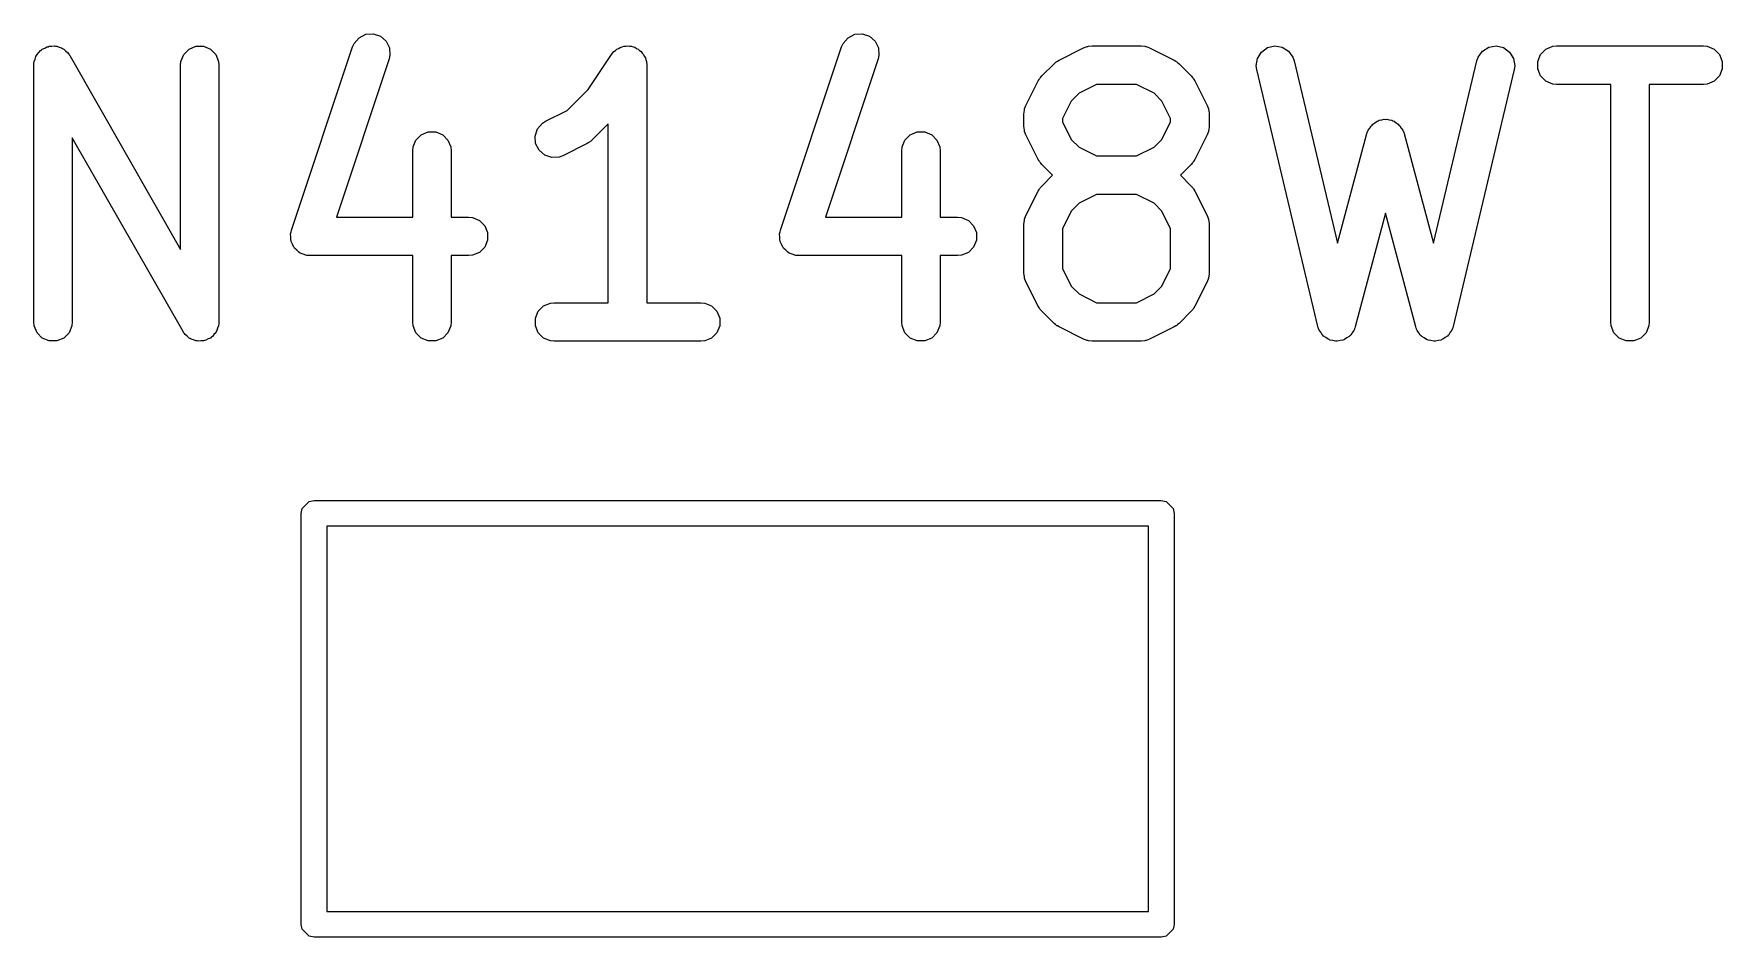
# Model space of a CAD drawing. Header units: millimetres. Extents: x 73 to 176, y -160 to -92.
# Drawn here: x 155.84 to 162.42, y -146.55 to -143.03 of the extents above; entities that cross this region are included whole.
import ezdxf

# ---------------------------------------------------------------- set-up
doc = ezdxf.new("R2010")
doc.units = ezdxf.units.MM
doc.layers.add('F.Fab', color=9, linetype='CONTINUOUS', true_color=0xafafaf)

msp = doc.modelspace()

# ---------------------------------------------------------------- linework, layer by layer
at = {"layer": 'F.Fab', "linetype": 'CONTINUOUS'}
for p, q in [((157.086271, -143.070058), (157.105445, -143.047951)), ((157.105445, -143.047951), (157.131618, -143.034864)), ((157.131618, -143.034864), (157.160808, -143.032789)), ((157.160808, -143.032789), (157.18857, -143.042043)), ((157.18857, -143.042043), (157.210678, -143.061217)), ((158.991033, -143.070058), (159.010207, -143.047951)), ((159.010207, -143.047951), (159.03638, -143.034864)), ((159.03638, -143.034864), (159.06557, -143.032789)), ((159.06557, -143.032789), (159.093332, -143.042043)), ((159.093332, -143.042043), (159.11544, -143.061217)), ((155.846216, -143.121348), (155.849143, -143.117567)), ((155.849143, -143.117567), (155.850973, -143.113151)), ((155.850973, -143.113151), (155.858023, -143.1061)), ((155.858023, -143.1061), (155.864133, -143.098211)), ((155.864133, -143.098211), (155.868286, -143.095837)), ((155.868286, -143.095837), (155.871665, -143.092459)), ((155.871665, -143.092459), (155.880877, -143.088642)), ((155.880877, -143.088642), (155.889542, -143.083692)), ((155.889542, -143.083692), (155.894285, -143.083089)), ((155.894285, -143.083089), (155.898701, -143.08126)), ((155.898701, -143.08126), (155.908675, -143.08126)), ((155.908675, -143.08126), (155.918572, -143.080002)), ((155.918572, -143.080002), (155.923184, -143.08126)), ((155.923184, -143.08126), (155.927965, -143.08126)), ((155.927965, -143.08126), (155.93718, -143.085077)), ((155.93718, -143.085077), (155.946804, -143.087702)), ((155.946804, -143.087702), (155.950584, -143.090629)), ((155.950584, -143.090629), (155.955001, -143.092459)), ((155.955001, -143.092459), (155.962051, -143.099509)), ((155.962051, -143.099509), (155.969941, -143.105619)), ((155.969941, -143.105619), (155.974293, -143.111751)), ((155.974293, -143.111751), (155.975693, -143.113151)), ((155.975693, -143.113151), (155.976262, -143.114525)), ((155.976262, -143.114525), (155.978451, -143.117609)), ((155.978451, -143.117609), (156.409761, -143.872402)), ((156.411202, -143.140187), (156.422401, -143.113151)), ((156.422401, -143.113151), (156.443093, -143.092459)), ((156.443093, -143.092459), (156.470129, -143.08126)), ((156.470129, -143.08126), (156.499393, -143.08126)), ((156.499393, -143.08126), (156.526429, -143.092459)), ((156.526429, -143.092459), (156.547121, -143.113151)), ((156.547121, -143.113151), (156.55832, -143.140187)), ((156.842182, -143.797768), (157.080277, -143.083483)), ((157.080277, -143.083483), (157.086271, -143.070058)), ((157.210678, -143.061217), (157.223764, -143.087391)), ((157.225839, -143.116581), (157.222579, -143.130918)), ((157.223764, -143.087391), (157.225839, -143.116581)), ((157.997904, -143.249896), (158.089024, -143.113216)), ((158.089024, -143.113216), (158.089058, -143.113173)), ((158.089058, -143.113173), (158.089068, -143.113151)), ((158.089068, -143.113151), (158.089119, -143.113099)), ((158.089119, -143.113099), (158.09834, -143.101841)), ((158.09834, -143.101841), (158.104509, -143.097709)), ((158.104509, -143.097709), (158.10976, -143.092459)), ((158.10976, -143.092459), (158.116549, -143.089646)), ((158.116549, -143.089646), (158.122655, -143.085558)), ((158.122655, -143.085558), (158.129935, -143.084101)), ((158.129935, -143.084101), (158.136796, -143.08126)), ((158.136796, -143.08126), (158.144144, -143.08126)), ((158.144144, -143.08126), (158.151349, -143.079819)), ((158.151349, -143.079819), (158.158633, -143.08126)), ((158.158633, -143.08126), (158.16606, -143.08126)), ((158.16606, -143.08126), (158.172848, -143.084072)), ((158.172848, -143.084072), (158.180057, -143.085498)), ((158.180057, -143.085498), (158.186236, -143.089617)), ((158.186236, -143.089617), (158.193096, -143.092459)), ((158.193096, -143.092459), (158.198289, -143.097652)), ((158.198289, -143.097652), (158.204406, -143.10173)), ((158.204406, -143.10173), (158.208539, -143.107902)), ((158.208539, -143.107902), (158.213788, -143.113151)), ((158.213788, -143.113151), (158.216599, -143.119938)), ((158.746944, -143.797768), (158.985039, -143.083483)), ((158.985039, -143.083483), (158.991033, -143.070058)), ((159.11544, -143.061217), (159.128526, -143.087391)), ((159.130601, -143.116581), (159.127341, -143.130918)), ((159.128526, -143.087391), (159.130601, -143.116581)), ((159.832173, -143.135356), (159.927411, -143.087737)), ((159.927411, -143.087737), (159.941142, -143.082482)), ((159.941142, -143.082482), (159.943831, -143.08229)), ((159.943831, -143.08229), (159.94632, -143.08126)), ((159.94632, -143.08126), (159.960952, -143.079819)), ((159.960952, -143.079819), (160.151428, -143.079819)), ((160.151428, -143.079819), (160.16606, -143.08126)), ((160.16606, -143.08126), (160.168549, -143.082291)), ((160.168549, -143.082291), (160.171237, -143.082482)), ((160.171237, -143.082482), (160.184969, -143.087737)), ((160.184969, -143.087737), (160.280207, -143.135356)), ((160.604923, -143.128728), (160.620259, -143.103806)), ((160.620259, -143.103806), (160.643966, -143.086649)), ((160.643966, -143.086649), (160.672434, -143.079871)), ((160.672434, -143.079871), (160.701329, -143.084504)), ((160.701329, -143.084504), (160.726251, -143.09984)), ((160.726251, -143.09984), (160.743408, -143.123547)), ((161.464211, -143.123547), (161.481368, -143.09984)), ((161.481368, -143.09984), (161.50629, -143.084504)), ((161.50629, -143.084504), (161.535185, -143.079871)), ((161.535185, -143.079871), (161.563653, -143.08665)), ((161.563653, -143.08665), (161.58736, -143.103806)), ((161.58736, -143.103806), (161.602696, -143.128728)), ((161.696917, -143.140187), (161.708116, -143.113151)), ((161.708116, -143.113151), (161.728808, -143.092459)), ((161.728808, -143.092459), (161.755844, -143.08126)), ((161.755844, -143.08126), (161.770476, -143.079819)), ((161.770476, -143.079819), (162.341904, -143.079819)), ((162.341904, -143.079819), (162.356536, -143.08126)), ((162.356536, -143.08126), (162.383572, -143.092459)), ((162.383572, -143.092459), (162.404264, -143.113151)), ((162.404264, -143.113151), (162.415463, -143.140187)), ((155.838333, -143.154819), (155.838703, -143.151055)), ((155.838333, -144.154819), (155.838333, -143.154819)), ((155.838516, -143.14958), (155.839037, -143.147669)), ((155.838703, -143.151055), (155.838516, -143.14958)), ((155.839037, -143.147669), (155.839774, -143.140187)), ((155.839774, -143.140187), (155.843591, -143.130971)), ((155.843591, -143.130971), (155.846216, -143.121348)), ((156.409761, -143.154819), (156.411202, -143.140187)), ((156.409761, -143.872402), (156.409761, -143.154819)), ((156.55832, -143.140187), (156.559761, -143.154819)), ((156.559761, -143.154819), (156.559761, -144.154819)), ((157.222579, -143.130918), (157.01739, -143.746485)), ((158.216599, -143.119938), (158.220689, -143.126045)), ((158.220689, -143.126045), (158.222145, -143.133326)), ((158.222145, -143.133326), (158.224987, -143.140187)), ((158.224987, -143.140187), (158.226412, -143.154663)), ((158.226412, -143.154663), (158.226428, -143.15474)), ((158.226428, -143.15474), (158.226422, -143.154766)), ((158.226422, -143.154766), (158.226428, -143.154819)), ((158.226428, -143.154819), (158.226428, -144.079819)), ((159.127341, -143.130918), (158.922152, -143.746485)), ((159.765062, -143.197024), (159.812681, -143.149405)), ((159.812681, -143.149405), (159.81843, -143.144686)), ((159.81843, -143.144686), (159.81973, -143.143188)), ((159.81973, -143.143188), (159.821989, -143.141766)), ((159.821989, -143.141766), (159.824046, -143.140078)), ((159.824046, -143.140078), (159.825873, -143.13932)), ((159.825873, -143.13932), (159.832173, -143.135356)), ((160.280207, -143.135356), (160.286506, -143.13932)), ((160.286506, -143.13932), (160.288334, -143.140078)), ((160.288334, -143.140078), (160.29039, -143.141766)), ((160.29039, -143.141766), (160.29265, -143.143188)), ((160.29265, -143.143188), (160.293949, -143.144686)), ((160.293949, -143.144686), (160.299699, -143.149405)), ((160.299699, -143.149405), (160.347318, -143.197024)), ((160.60029, -143.157623), (160.604923, -143.128728)), ((160.602278, -143.172191), (160.60029, -143.157623)), ((160.840373, -144.172191), (160.602278, -143.172191)), ((160.743408, -143.123547), (160.748198, -143.137447)), ((160.748198, -143.137447), (160.917449, -143.848303)), ((161.290168, -143.848303), (161.459421, -143.137448)), ((161.605341, -143.172191), (161.367245, -144.172191)), ((161.459421, -143.137448), (161.464211, -143.123547)), ((161.602696, -143.128728), (161.607329, -143.157623)), ((161.607329, -143.157623), (161.605341, -143.172191)), ((161.696917, -143.169451), (161.696917, -143.140187)), ((161.708116, -143.196487), (161.696917, -143.169451)), ((162.415463, -143.169451), (162.404264, -143.196487)), ((162.415463, -143.140187), (162.415463, -143.169451)), ((159.703394, -143.311754), (159.751013, -143.216516)), ((159.751013, -143.216516), (159.754977, -143.210216)), ((159.754977, -143.210216), (159.755735, -143.208389)), ((159.755735, -143.208389), (159.757423, -143.206332)), ((159.757423, -143.206332), (159.758845, -143.204073)), ((159.758845, -143.204073), (159.760343, -143.202773)), ((159.760343, -143.202773), (159.765062, -143.197024)), ((159.978657, -143.229819), (159.910141, -143.264077)), ((160.133723, -143.229819), (159.978657, -143.229819)), ((160.202239, -143.264077), (160.133723, -143.229819)), ((160.347318, -143.197024), (160.352036, -143.202773)), ((160.352036, -143.202773), (160.353535, -143.204073)), ((160.353535, -143.204073), (160.354956, -143.206332)), ((160.354956, -143.206332), (160.356645, -143.208389)), ((160.356645, -143.208389), (160.357402, -143.210216)), ((160.357402, -143.210216), (160.361367, -143.216516)), ((160.361367, -143.216516), (160.408986, -143.311754)), ((161.728808, -143.217179), (161.708116, -143.196487)), ((161.755844, -143.228378), (161.728808, -143.217179)), ((161.770476, -143.229819), (161.755844, -143.228378)), ((161.98119, -143.229819), (161.770476, -143.229819)), ((161.98119, -144.154819), (161.98119, -143.229819)), ((162.341904, -143.229819), (162.13119, -143.229819)), ((162.13119, -143.229819), (162.13119, -144.154819)), ((162.356536, -143.228378), (162.341904, -143.229819)), ((162.383572, -143.217179), (162.356536, -143.228378)), ((162.404264, -143.196487), (162.383572, -143.217179)), ((157.916525, -143.331275), (157.997904, -143.249896)), ((159.698139, -143.325486), (159.703394, -143.311754)), ((159.879734, -143.294484), (159.845476, -143.363)), ((159.910141, -143.264077), (159.879734, -143.294484)), ((160.232646, -143.294484), (160.202239, -143.264077)), ((160.266904, -143.363), (160.232646, -143.294484)), ((160.408986, -143.311754), (160.414241, -143.325485)), ((157.800557, -143.403391), (157.81973, -143.381283)), ((157.81973, -143.381283), (157.832173, -143.373451)), ((157.832173, -143.373451), (157.916525, -143.331275)), ((159.695476, -143.345295), (159.696917, -143.330663)), ((159.695476, -143.392914), (159.695476, -143.345295)), ((159.696917, -143.330663), (159.697948, -143.328173)), ((159.697948, -143.328173), (159.698139, -143.325486)), ((159.845476, -143.363), (159.845476, -143.375209)), ((159.845476, -143.375209), (159.879734, -143.443725)), ((160.232646, -143.443725), (160.266904, -143.375209)), ((160.266904, -143.375209), (160.266904, -143.363)), ((160.414241, -143.325485), (160.414432, -143.328174)), ((160.414432, -143.328174), (160.415463, -143.330663)), ((160.415463, -143.330663), (160.416904, -143.345295)), ((160.416904, -143.345295), (160.416904, -143.392914)), ((161.054291, -143.384204), (161.062858, -143.379243)), ((161.062858, -143.379243), (161.070718, -143.373228)), ((161.070718, -143.373228), (161.07541, -143.371976)), ((161.07541, -143.371976), (161.079616, -143.369542)), ((161.079616, -143.369542), (161.089433, -143.368237)), ((161.089433, -143.368237), (161.098994, -143.365688)), ((161.098994, -143.365688), (161.103806, -143.366327)), ((161.103806, -143.366327), (161.108625, -143.365687)), ((161.108625, -143.365687), (161.118195, -143.368239)), ((161.118195, -143.368239), (161.128002, -143.369542)), ((161.128002, -143.369542), (161.132203, -143.371974)), ((161.132203, -143.371974), (161.1369, -143.373227)), ((161.1369, -143.373227), (161.144762, -143.379245)), ((161.144762, -143.379245), (161.153327, -143.384204)), ((156.419643, -144.19203), (155.988333, -143.437235)), ((155.988333, -143.437235), (155.988333, -144.154819)), ((157.315964, -143.47352), (157.327163, -143.446484)), ((157.327163, -143.446484), (157.347855, -143.425792)), ((157.347855, -143.425792), (157.374891, -143.414593)), ((157.374891, -143.414593), (157.404155, -143.414593)), ((157.404155, -143.414593), (157.431191, -143.425792)), ((157.431191, -143.425792), (157.451883, -143.446484)), ((157.451883, -143.446484), (157.463082, -143.47352)), ((157.791303, -143.431152), (157.800557, -143.403391)), ((157.793377, -143.460342), (157.791303, -143.431152)), ((158.013985, -143.445947), (158.008235, -143.450665)), ((158.076428, -143.383504), (158.013985, -143.445947)), ((158.076428, -144.079819), (158.076428, -143.383504)), ((159.220726, -143.47352), (159.231925, -143.446484)), ((159.231925, -143.446484), (159.252617, -143.425792)), ((159.252617, -143.425792), (159.279653, -143.414593)), ((159.279653, -143.414593), (159.308917, -143.414593)), ((159.308917, -143.414593), (159.335953, -143.425792)), ((159.335953, -143.425792), (159.356645, -143.446484)), ((159.356645, -143.446484), (159.367844, -143.47352)), ((159.696917, -143.407546), (159.695476, -143.392914)), ((159.697948, -143.410035), (159.696917, -143.407546)), ((159.698139, -143.412723), (159.697948, -143.410035)), ((159.703394, -143.426455), (159.698139, -143.412723)), ((159.751013, -143.521693), (159.703394, -143.426455)), ((159.879734, -143.443725), (159.910141, -143.474132)), ((160.202239, -143.474132), (160.232646, -143.443725)), ((160.408986, -143.426455), (160.361367, -143.521693)), ((160.414241, -143.412724), (160.408986, -143.426455)), ((160.414432, -143.410034), (160.414241, -143.412724)), ((160.415463, -143.407546), (160.414432, -143.410034)), ((160.416904, -143.392914), (160.415463, -143.407546)), ((160.917449, -143.848303), (161.031341, -143.421208)), ((161.031341, -143.421208), (161.032626, -143.417779)), ((161.032626, -143.417779), (161.032818, -143.41634)), ((161.032818, -143.41634), (161.033807, -143.41463)), ((161.033807, -143.41463), (161.036504, -143.407441)), ((161.036504, -143.407441), (161.042521, -143.39958)), ((161.042521, -143.39958), (161.04748, -143.391015)), ((161.04748, -143.391015), (161.051337, -143.388062)), ((161.051337, -143.388062), (161.054291, -143.384204)), ((161.153327, -143.384204), (161.156279, -143.388061)), ((161.156279, -143.388061), (161.160138, -143.391015)), ((161.160138, -143.391015), (161.165099, -143.399583)), ((161.165099, -143.399583), (161.171114, -143.407442)), ((161.171114, -143.407442), (161.173808, -143.414626)), ((161.173808, -143.414626), (161.1748, -143.416339)), ((161.1748, -143.416339), (161.174991, -143.41778)), ((161.174991, -143.41778), (161.176277, -143.421208)), ((161.176277, -143.421208), (161.290168, -143.848303)), ((157.314523, -143.488152), (157.315964, -143.47352)), ((157.314523, -143.746485), (157.314523, -143.488152)), ((157.463082, -143.47352), (157.464523, -143.488152)), ((157.464523, -143.488152), (157.464523, -143.746485)), ((157.806464, -143.486517), (157.793377, -143.460342)), ((157.828572, -143.50569), (157.806464, -143.486517)), ((157.856333, -143.514944), (157.828572, -143.50569)), ((157.885523, -143.51287), (157.856333, -143.514944)), ((157.899255, -143.507615), (157.885523, -143.51287)), ((157.994493, -143.459996), (157.899255, -143.507615)), ((158.000792, -143.456031), (157.994493, -143.459996)), ((158.00262, -143.455274), (158.000792, -143.456031)), ((158.004676, -143.453585), (158.00262, -143.455274)), ((158.006936, -143.452164), (158.004676, -143.453585)), ((158.008235, -143.450665), (158.006936, -143.452164)), ((159.219285, -143.488152), (159.220726, -143.47352)), ((159.219285, -143.746485), (159.219285, -143.488152)), ((159.367844, -143.47352), (159.369285, -143.488152)), ((159.369285, -143.488152), (159.369285, -143.746485)), ((159.910141, -143.474132), (159.978657, -143.50839)), ((159.978657, -143.50839), (160.133723, -143.50839)), ((160.133723, -143.50839), (160.202239, -143.474132)), ((159.754977, -143.527992), (159.751013, -143.521693)), ((159.755735, -143.52982), (159.754977, -143.527992)), ((159.757423, -143.531876), (159.755735, -143.52982)), ((159.758845, -143.534136), (159.757423, -143.531876)), ((159.760343, -143.535435), (159.758845, -143.534136)), ((159.765062, -143.541185), (159.760343, -143.535435)), ((159.807267, -143.58339), (159.765062, -143.541185)), ((160.347318, -143.541185), (160.305113, -143.58339)), ((160.352036, -143.535435), (160.347318, -143.541185)), ((160.353535, -143.534136), (160.352036, -143.535435)), ((160.354956, -143.531876), (160.353535, -143.534136)), ((160.356645, -143.52982), (160.354956, -143.531876)), ((160.357402, -143.527992), (160.356645, -143.52982)), ((160.361367, -143.521693), (160.357402, -143.527992)), ((159.751013, -143.645087), (159.754977, -143.638787)), ((159.754977, -143.638787), (159.755735, -143.63696)), ((159.755735, -143.63696), (159.757423, -143.634903)), ((159.757423, -143.634903), (159.758845, -143.632644)), ((159.758845, -143.632644), (159.760343, -143.631344)), ((159.760343, -143.631344), (159.765062, -143.625595)), ((159.765062, -143.625595), (159.807267, -143.58339)), ((160.305113, -143.58339), (160.347318, -143.625595)), ((160.347318, -143.625595), (160.352036, -143.631344)), ((160.352036, -143.631344), (160.353535, -143.632644)), ((160.353535, -143.632644), (160.354956, -143.634903)), ((160.354956, -143.634903), (160.356645, -143.63696)), ((160.356645, -143.63696), (160.357402, -143.638787)), ((160.357402, -143.638787), (160.361367, -143.645087)), ((159.703394, -143.740325), (159.751013, -143.645087)), ((159.910141, -143.692648), (159.879734, -143.723055)), ((159.978657, -143.65839), (159.910141, -143.692648)), ((160.133723, -143.65839), (159.978657, -143.65839)), ((160.202239, -143.692648), (160.133723, -143.65839)), ((160.232646, -143.723055), (160.202239, -143.692648)), ((160.361367, -143.645087), (160.408986, -143.740325)), ((157.01739, -143.746485), (157.314523, -143.746485)), ((157.464523, -143.746485), (157.53238, -143.746485)), ((157.53238, -143.746485), (157.547012, -143.747926)), ((157.547012, -143.747926), (157.574048, -143.759125)), ((157.574048, -143.759125), (157.59474, -143.779817)), ((158.922152, -143.746485), (159.219285, -143.746485)), ((159.369285, -143.746485), (159.437142, -143.746485)), ((159.437142, -143.746485), (159.451774, -143.747926)), ((159.451774, -143.747926), (159.47881, -143.759125)), ((159.47881, -143.759125), (159.499502, -143.779817)), ((159.695476, -143.773866), (159.696917, -143.759234)), ((159.695476, -143.964342), (159.695476, -143.773866)), ((159.696917, -143.759234), (159.697948, -143.756744)), ((159.697948, -143.756744), (159.698139, -143.754057)), ((159.698139, -143.754057), (159.703394, -143.740325)), ((159.879734, -143.723055), (159.845476, -143.791571)), ((160.266904, -143.791571), (160.232646, -143.723055)), ((160.408986, -143.740325), (160.414241, -143.754056)), ((160.414241, -143.754056), (160.414432, -143.756745)), ((160.414432, -143.756745), (160.415463, -143.759234)), ((160.415463, -143.759234), (160.416904, -143.773866)), ((160.416904, -143.773866), (160.416904, -143.964342)), ((161.103808, -143.731613), (160.985801, -144.174144)), ((161.221817, -144.174144), (161.103808, -143.731613)), ((156.838922, -143.812105), (156.839774, -143.808358)), ((156.839774, -143.82409), (156.838922, -143.812105)), ((156.839774, -143.806853), (156.840532, -143.805021)), ((156.839774, -143.808358), (156.839774, -143.806853)), ((156.839774, -143.836117), (156.839774, -143.82409)), ((156.840806, -143.838608), (156.839774, -143.836117)), ((156.840532, -143.805021), (156.842182, -143.797768)), ((156.840997, -143.841295), (156.840806, -143.838608)), ((156.846371, -143.852044), (156.840997, -143.841295)), ((157.59474, -143.779817), (157.605939, -143.806853)), ((157.605939, -143.836117), (157.59474, -143.863153)), ((157.605939, -143.806853), (157.605939, -143.836117)), ((158.743684, -143.812105), (158.744536, -143.808358)), ((158.744536, -143.82409), (158.743684, -143.812105)), ((158.744536, -143.806853), (158.745294, -143.805021)), ((158.744536, -143.808358), (158.744536, -143.806853)), ((158.744536, -143.836117), (158.744536, -143.82409)), ((158.745568, -143.838608), (158.744536, -143.836117)), ((158.745294, -143.805021), (158.746944, -143.797768)), ((158.745759, -143.841295), (158.745568, -143.838608)), ((158.751133, -143.852044), (158.745759, -143.841295)), ((159.499502, -143.779817), (159.510701, -143.806853)), ((159.510701, -143.836117), (159.499502, -143.863153)), ((159.510701, -143.806853), (159.510701, -143.836117)), ((159.845476, -143.791571), (159.845476, -143.946637)), ((160.266904, -143.946637), (160.266904, -143.791571)), ((156.850973, -143.863153), (156.846371, -143.852044)), ((156.852878, -143.865058), (156.850973, -143.863153)), ((156.854083, -143.867468), (156.852878, -143.865058)), ((156.863165, -143.875345), (156.854083, -143.867468)), ((156.871665, -143.883845), (156.863165, -143.875345)), ((156.874153, -143.884875), (156.871665, -143.883845)), ((156.87619, -143.886642), (156.874153, -143.884875)), ((156.887593, -143.890443), (156.87619, -143.886642)), ((156.898701, -143.895044), (156.887593, -143.890443)), ((156.902527, -143.89542), (156.898701, -143.895044)), ((156.903953, -143.895896), (156.902527, -143.89542)), ((156.905927, -143.895755), (156.903953, -143.895896)), ((156.913333, -143.896485), (156.905927, -143.895755)), ((157.314523, -143.896485), (156.913333, -143.896485)), ((157.314523, -144.154819), (157.314523, -143.896485)), ((157.53238, -143.896485), (157.464523, -143.896485)), ((157.464523, -143.896485), (157.464523, -144.154819)), ((157.547012, -143.895044), (157.53238, -143.896485)), ((157.574048, -143.883845), (157.547012, -143.895044)), ((157.59474, -143.863153), (157.574048, -143.883845)), ((158.755735, -143.863153), (158.751133, -143.852044)), ((158.75764, -143.865058), (158.755735, -143.863153)), ((158.758845, -143.867468), (158.75764, -143.865058)), ((158.767927, -143.875345), (158.758845, -143.867468)), ((158.776427, -143.883845), (158.767927, -143.875345)), ((158.778915, -143.884875), (158.776427, -143.883845)), ((158.780952, -143.886642), (158.778915, -143.884875)), ((158.792355, -143.890443), (158.780952, -143.886642)), ((158.803463, -143.895044), (158.792355, -143.890443)), ((158.807289, -143.89542), (158.803463, -143.895044)), ((158.808715, -143.895896), (158.807289, -143.89542)), ((158.810689, -143.895755), (158.808715, -143.895896)), ((158.818095, -143.896485), (158.810689, -143.895755)), ((159.219285, -143.896485), (158.818095, -143.896485)), ((159.219285, -144.154819), (159.219285, -143.896485)), ((159.437142, -143.896485), (159.369285, -143.896485)), ((159.369285, -143.896485), (159.369285, -144.154819)), ((159.451774, -143.895044), (159.437142, -143.896485)), ((159.47881, -143.883845), (159.451774, -143.895044)), ((159.499502, -143.863153), (159.47881, -143.883845)), ((159.696917, -143.978974), (159.695476, -143.964342)), ((159.845476, -143.946637), (159.879734, -144.015153)), ((160.232645, -144.015153), (160.266904, -143.946637)), ((160.416904, -143.964342), (160.415463, -143.978974)), ((159.697948, -143.981463), (159.696917, -143.978974)), ((159.698139, -143.984151), (159.697948, -143.981463)), ((159.703394, -143.997883), (159.698139, -143.984151)), ((159.751013, -144.093121), (159.703394, -143.997883)), ((159.879734, -144.015153), (159.910141, -144.045561)), ((160.202238, -144.045561), (160.232645, -144.015153)), ((160.408986, -143.997883), (160.361367, -144.093121)), ((160.414241, -143.984152), (160.408986, -143.997883)), ((160.414432, -143.981462), (160.414241, -143.984152)), ((160.415463, -143.978974), (160.414432, -143.981462)), ((157.803354, -144.113151), (157.824046, -144.092459)), ((157.824046, -144.092459), (157.851082, -144.08126)), ((157.851082, -144.08126), (157.865714, -144.079819)), ((157.865714, -144.079819), (158.076428, -144.079819)), ((158.226428, -144.079819), (158.437142, -144.079819)), ((158.437142, -144.079819), (158.451774, -144.08126)), ((158.451774, -144.08126), (158.47881, -144.092459)), ((158.47881, -144.092459), (158.499502, -144.113151)), ((159.754976, -144.099417), (159.751013, -144.093121)), ((159.755734, -144.101247), (159.754976, -144.099417)), ((159.757423, -144.103305), (159.755734, -144.101247)), ((159.758845, -144.105564), (159.757423, -144.103305)), ((159.910141, -144.045561), (159.978657, -144.079819)), ((159.978657, -144.079819), (160.133723, -144.079819)), ((160.133723, -144.079819), (160.202238, -144.045561)), ((160.354956, -144.103305), (160.353535, -144.105564)), ((160.356646, -144.101247), (160.354956, -144.103305)), ((160.357403, -144.099417), (160.356646, -144.101247)), ((160.361367, -144.093121), (160.357403, -144.099417)), ((155.839774, -144.169451), (155.838333, -144.154819)), ((155.850973, -144.196487), (155.839774, -144.169451)), ((155.986892, -144.169451), (155.975693, -144.196487)), ((155.988333, -144.154819), (155.986892, -144.169451)), ((156.55832, -144.169451), (156.554502, -144.178666)), ((156.559056, -144.161968), (156.55832, -144.169451)), ((156.559578, -144.160058), (156.559056, -144.161968)), ((156.559761, -144.154819), (156.55939, -144.158582)), ((156.55939, -144.158582), (156.559578, -144.160058)), ((157.315964, -144.169451), (157.314523, -144.154819)), ((157.327163, -144.196487), (157.315964, -144.169451)), ((157.463082, -144.169451), (157.451883, -144.196487)), ((157.464523, -144.154819), (157.463082, -144.169451)), ((157.792155, -144.140187), (157.803354, -144.113151)), ((157.792155, -144.169451), (157.792155, -144.140187)), ((157.803354, -144.196487), (157.792155, -144.169451)), ((158.499502, -144.113151), (158.510701, -144.140187)), ((158.510701, -144.169451), (158.499502, -144.196487)), ((158.510701, -144.140187), (158.510701, -144.169451)), ((159.220726, -144.169451), (159.219285, -144.154819)), ((159.231925, -144.196487), (159.220726, -144.169451)), ((159.367844, -144.169451), (159.356645, -144.196487)), ((159.369285, -144.154819), (159.367844, -144.169451)), ((159.760343, -144.106863), (159.758845, -144.105564)), ((159.765061, -144.112612), (159.760343, -144.106863)), ((159.81268, -144.160232), (159.765061, -144.112612)), ((159.818429, -144.16495), (159.81268, -144.160232)), ((159.81973, -144.16645), (159.818429, -144.16495)), ((159.821989, -144.167872), (159.81973, -144.16645)), ((159.824046, -144.16956), (159.821989, -144.167872)), ((159.825873, -144.170317), (159.824046, -144.16956)), ((159.832173, -144.174282), (159.825873, -144.170317)), ((160.286506, -144.170317), (160.280207, -144.174282)), ((160.288334, -144.16956), (160.286506, -144.170317)), ((160.29039, -144.167872), (160.288334, -144.16956)), ((160.29265, -144.16645), (160.29039, -144.167872)), ((160.29395, -144.16495), (160.29265, -144.16645)), ((160.2997, -144.160232), (160.29395, -144.16495)), ((160.347318, -144.112613), (160.2997, -144.160232)), ((160.352036, -144.106863), (160.347318, -144.112613)), ((160.353535, -144.105564), (160.352036, -144.106863)), ((161.982631, -144.169451), (161.98119, -144.154819)), ((161.99383, -144.196487), (161.982631, -144.169451)), ((162.129749, -144.169451), (162.11855, -144.196487)), ((162.13119, -144.154819), (162.129749, -144.169451)), ((155.871665, -144.217179), (155.850973, -144.196487)), ((155.898701, -144.228378), (155.871665, -144.217179)), ((155.927965, -144.228378), (155.898701, -144.228378)), ((155.955001, -144.217179), (155.927965, -144.228378)), ((155.975693, -144.196487), (155.955001, -144.217179)), ((156.421832, -144.195114), (156.419643, -144.19203)), ((156.422401, -144.196487), (156.421832, -144.195114)), ((156.423798, -144.197884), (156.422401, -144.196487)), ((156.428153, -144.204019), (156.423798, -144.197884)), ((156.436041, -144.210127), (156.428153, -144.204019)), ((156.443093, -144.217179), (156.436041, -144.210127)), ((156.447511, -144.219009), (156.443093, -144.217179)), ((156.451291, -144.221936), (156.447511, -144.219009)), ((156.460912, -144.22456), (156.451291, -144.221936)), ((156.470129, -144.228378), (156.460912, -144.22456)), ((156.47491, -144.228378), (156.470129, -144.228378)), ((156.479522, -144.229636), (156.47491, -144.228378)), ((156.489419, -144.228378), (156.479522, -144.229636)), ((156.499393, -144.228378), (156.489419, -144.228378)), ((156.503808, -144.226548), (156.499393, -144.228378)), ((156.508552, -144.225946), (156.503808, -144.226548)), ((156.517216, -144.220995), (156.508552, -144.225946)), ((156.526429, -144.217179), (156.517216, -144.220995)), ((156.529807, -144.2138), (156.526429, -144.217179)), ((156.533961, -144.211427), (156.529807, -144.2138)), ((156.54007, -144.203537), (156.533961, -144.211427)), ((156.547121, -144.196487), (156.54007, -144.203537)), ((156.54895, -144.19207), (156.547121, -144.196487)), ((156.551878, -144.18829), (156.54895, -144.19207)), ((156.554502, -144.178666), (156.551878, -144.18829)), ((157.347855, -144.217179), (157.327163, -144.196487)), ((157.374891, -144.228378), (157.347855, -144.217179)), ((157.404155, -144.228378), (157.374891, -144.228378)), ((157.431191, -144.217179), (157.404155, -144.228378)), ((157.451883, -144.196487), (157.431191, -144.217179)), ((157.824046, -144.217179), (157.803354, -144.196487)), ((157.851082, -144.228378), (157.824046, -144.217179)), ((157.865714, -144.229819), (157.851082, -144.228378)), ((158.437142, -144.229819), (157.865714, -144.229819)), ((158.451774, -144.228378), (158.437142, -144.229819)), ((158.47881, -144.217179), (158.451774, -144.228378)), ((158.499502, -144.196487), (158.47881, -144.217179)), ((159.252617, -144.217179), (159.231925, -144.196487)), ((159.279653, -144.228378), (159.252617, -144.217179)), ((159.308917, -144.228378), (159.279653, -144.228378)), ((159.335953, -144.217179), (159.308917, -144.228378)), ((159.356645, -144.196487), (159.335953, -144.217179)), ((159.927411, -144.221901), (159.832173, -144.174282)), ((159.941142, -144.227156), (159.927411, -144.221901)), ((159.943831, -144.227347), (159.941142, -144.227156)), ((159.94632, -144.228378), (159.943831, -144.227347)), ((159.960952, -144.229819), (159.94632, -144.228378)), ((160.151428, -144.229819), (159.960952, -144.229819)), ((160.16606, -144.228378), (160.151428, -144.229819)), ((160.168549, -144.227346), (160.16606, -144.228378)), ((160.171237, -144.227156), (160.168549, -144.227346)), ((160.184969, -144.221901), (160.171237, -144.227156)), ((160.280207, -144.174282), (160.184969, -144.221901)), ((160.842102, -144.17721), (160.840373, -144.172191)), ((160.842342, -144.179012), (160.842102, -144.17721)), ((160.843284, -144.18064), (160.842342, -144.179012)), ((160.845163, -144.186091), (160.843284, -144.18064)), ((160.851549, -144.194915), (160.845163, -144.186091)), ((160.857004, -144.204337), (160.851549, -144.194915)), ((160.860061, -144.206677), (160.857004, -144.204337)), ((160.86232, -144.209798), (160.860061, -144.206677)), ((160.871595, -144.215505), (160.86232, -144.209798)), ((160.880242, -144.222124), (160.871595, -144.215505)), ((160.883962, -144.223116), (160.880242, -144.222124)), ((160.887242, -144.225134), (160.883962, -144.223116)), ((160.897996, -144.226858), (160.887242, -144.225134)), ((160.908518, -144.229664), (160.897996, -144.226858)), ((160.912333, -144.229157), (160.908518, -144.229664)), ((160.916137, -144.229767), (160.912333, -144.229157)), ((160.926735, -144.227243), (160.916137, -144.229767)), ((160.937526, -144.22581), (160.926735, -144.227243)), ((160.940857, -144.223881), (160.937526, -144.22581)), ((160.944605, -144.222989), (160.940857, -144.223881)), ((160.953429, -144.216602), (160.944605, -144.222989)), ((160.962851, -144.211148), (160.953429, -144.216602)), ((160.965191, -144.20809), (160.962851, -144.211148)), ((160.968312, -144.205832), (160.965191, -144.20809)), ((160.974019, -144.196556), (160.968312, -144.205832)), ((160.980638, -144.18791), (160.974019, -144.196556)), ((160.982663, -144.18251), (160.980638, -144.18791)), ((160.983648, -144.18091), (160.982663, -144.18251)), ((160.983935, -144.179118), (160.983648, -144.18091)), ((160.985801, -144.174144), (160.983935, -144.179118)), ((161.223682, -144.179119), (161.221817, -144.174144)), ((161.22397, -144.18091), (161.223682, -144.179119)), ((161.224954, -144.182509), (161.22397, -144.18091)), ((161.22698, -144.187911), (161.224954, -144.182509)), ((161.2336, -144.196559), (161.22698, -144.187911)), ((161.239306, -144.205832), (161.2336, -144.196559)), ((161.242426, -144.20809), (161.239306, -144.205832)), ((161.244767, -144.211148), (161.242426, -144.20809)), ((161.254188, -144.216602), (161.244767, -144.211148)), ((161.263013, -144.222989), (161.254188, -144.216602)), ((161.26676, -144.223881), (161.263013, -144.222989)), ((161.270092, -144.22581), (161.26676, -144.223881)), ((161.280885, -144.227244), (161.270092, -144.22581)), ((161.291481, -144.229767), (161.280885, -144.227244)), ((161.295282, -144.229157), (161.291481, -144.229767)), ((161.299101, -144.229665), (161.295282, -144.229157)), ((161.309632, -144.226856), (161.299101, -144.229665)), ((161.320376, -144.225134), (161.309632, -144.226856)), ((161.323652, -144.223118), (161.320376, -144.225134)), ((161.327376, -144.222125), (161.323652, -144.223118)), ((161.336026, -144.215503), (161.327376, -144.222125)), ((161.345298, -144.209798), (161.336026, -144.215503)), ((161.347556, -144.206677), (161.345298, -144.209798)), ((161.350614, -144.204337), (161.347556, -144.206677)), ((161.356069, -144.194914), (161.350614, -144.204337)), ((161.362455, -144.186091), (161.356069, -144.194914)), ((161.364332, -144.180642), (161.362455, -144.186091)), ((161.365276, -144.179013), (161.364332, -144.180642)), ((161.365515, -144.177209), (161.365276, -144.179013)), ((161.367245, -144.172191), (161.365515, -144.177209)), ((162.014522, -144.217179), (161.99383, -144.196487)), ((162.041558, -144.228378), (162.014522, -144.217179)), ((162.070822, -144.228378), (162.041558, -144.228378)), ((162.097858, -144.217179), (162.070822, -144.228378)), ((162.11855, -144.196487), (162.097858, -144.217179)), ((156.88, -144.9), (156.883806, -144.880866)), ((156.883806, -144.880866), (156.910866, -144.853806)), ((156.910866, -144.853806), (156.93, -144.85)), ((156.93, -144.85), (160.23, -144.85)), ((160.23, -144.85), (160.249134, -144.853806)), ((160.249134, -144.853806), (160.276194, -144.880866)), ((160.276194, -144.880866), (160.28, -144.9)), ((156.88, -146.5), (156.88, -144.9)), ((156.98, -144.95), (156.98, -146.45)), ((160.18, -144.95), (156.98, -144.95)), ((160.18, -146.45), (160.18, -144.95)), ((160.28, -144.9), (160.28, -146.5)), ((156.98, -146.45), (160.18, -146.45)), ((156.883806, -146.519134), (156.88, -146.5)), ((156.910866, -146.546194), (156.883806, -146.519134)), ((160.276194, -146.519134), (160.249134, -146.546194)), ((160.28, -146.5), (160.276194, -146.519134)), ((156.93, -146.55), (156.910866, -146.546194)), ((160.23, -146.55), (156.93, -146.55)), ((160.249134, -146.546194), (160.23, -146.55))]:
    msp.add_line(p, q, dxfattribs=at)

doc.saveas('drawing.dxf')
